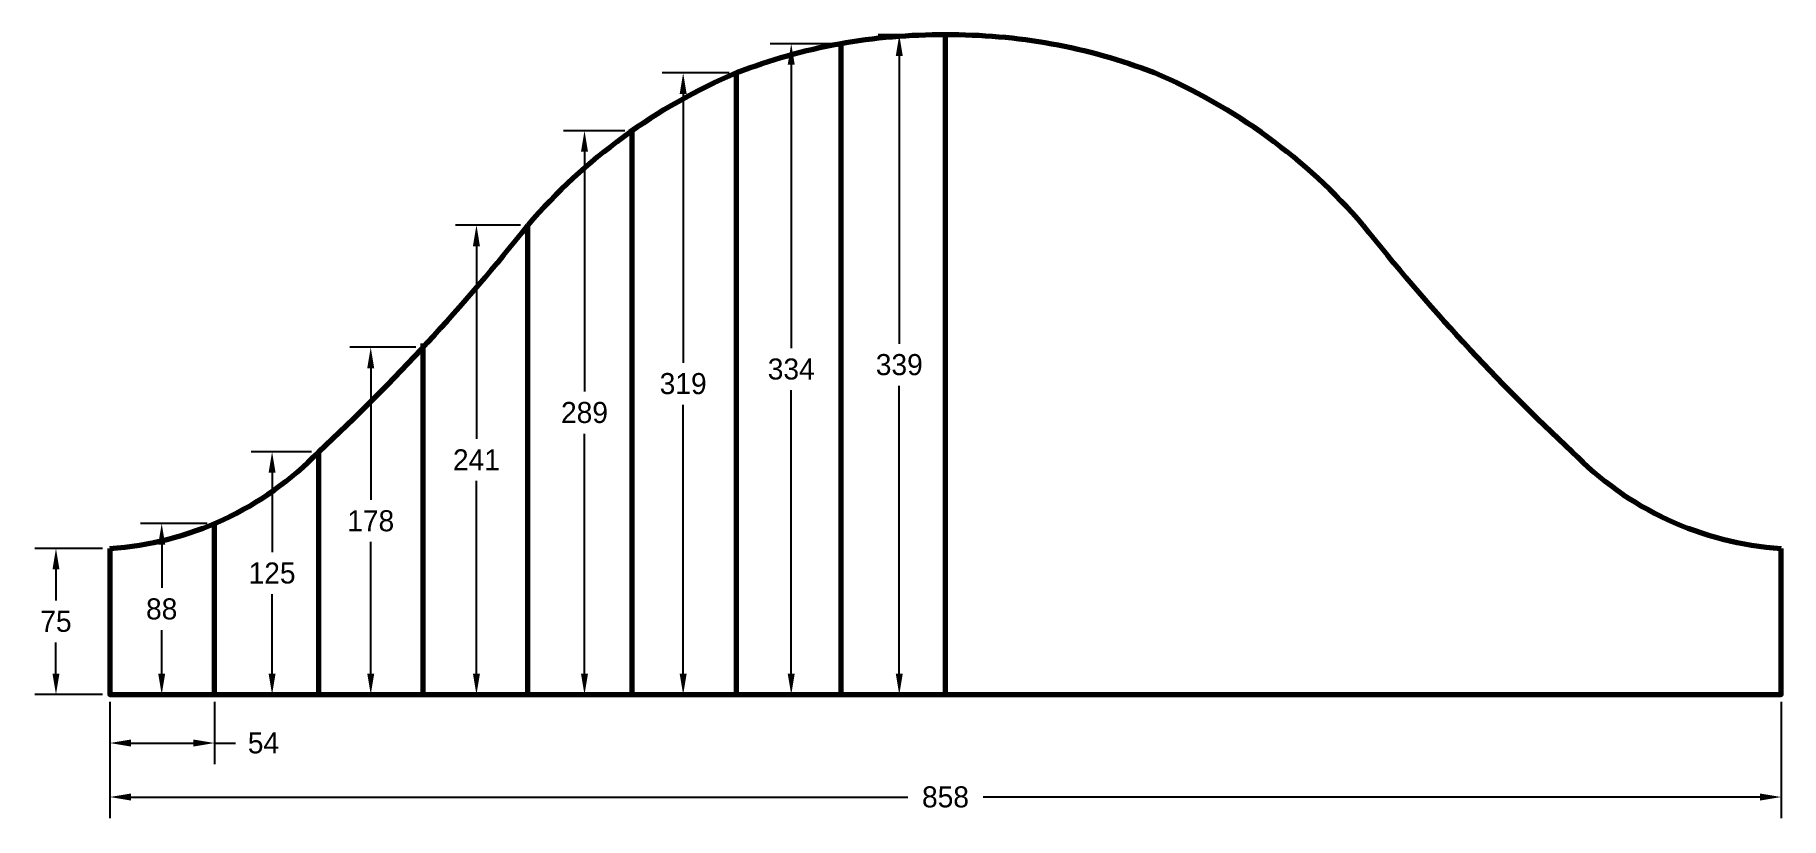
# Model space of a CAD drawing. Extents: x 819 to 1715, y 217 to 619.
import ezdxf

# ---------------------------------------------------------------- set-up
doc = ezdxf.new("R2010")
doc.units = 0
doc.header["$MEASUREMENT"] = 0
doc.dimstyles.get("Standard").update_dxf_attribs({"dimscale": 60, "dimtxt": 0.18, "dimasz": 0.18, "dimexe": 0.18, "dimexo": 0.0625, "dimgap": 0.09, "dimtad": 0, "dimtih": 1, "dimtoh": 1, "dimdec": 0, "dimzin": 0, "dimdsep": 46, "dimtxsty": 'Standard', "dimcen": 0.09, "dimadec": 0, "dimazin": 0, "dimtfac": 1, "dimtdec": 0, "dimtofl": 0, "dimtmove": 0, "dimatfit": 3, "dimfxl": 1, "dimtolj": 1, "dimtzin": 0, "dimarcsym": 0})

# ---------------------------------------------------------------- blocks, each defined once
blk = doc.blocks.new('*D1')
at = {"color": 0, "linetype": 'Continuous', "lineweight": -2, "transparency": 16777216}
for p, q in [((857.65, 276.88), (857.65, 217.24)), ((1715.31, 276.88), (1715.31, 217.24)), ((868.45, 228.04), (1267.2, 228.04)), ((1704.51, 228.04), (1305.77, 228.04))]:
    blk.add_line(p, q, dxfattribs=at)
at = {"color": 0, "linetype": 'Continuous', "transparency": 16777216}
for points in [[(868.45, 229.84), (868.45, 226.24), (857.65, 228.04)], [(1704.51, 229.84), (1704.51, 226.24), (1715.31, 228.04)]]:
    blk.add_solid(points, dxfattribs=at)
at = {"layer": 'Defpoints', "color": 0, "linetype": 'Continuous', "transparency": 16777216}
for p in [(857.65, 280.63), (1715.31, 280.63), (1715.31, 228.04)]:
    blk.add_point(p, dxfattribs=at)
at = {"color": 0, "linetype": 'Continuous', "transparency": 16777216, "insert": (1286.48, 228.04), "char_height": 10.8, "attachment_point": 5}
blk.add_mtext('\\A1;858', dxfattribs=at)
blk = doc.blocks.new('*D2')
at = {"color": 0, "linetype": 'Continuous', "lineweight": -2, "transparency": 16777216}
for p, q in [((857.65, 276.88), (857.65, 244.95)), ((911.26, 276.88), (911.26, 244.95)), ((868.45, 255.75), (900.46, 255.75)), ((911.26, 255.75), (922.06, 255.75))]:
    blk.add_line(p, q, dxfattribs=at)
at = {"color": 0, "linetype": 'Continuous', "transparency": 16777216}
for points in [[(868.45, 257.55), (868.45, 253.95), (857.65, 255.75)], [(900.46, 257.55), (900.46, 253.95), (911.26, 255.75)]]:
    blk.add_solid(points, dxfattribs=at)
at = {"layer": 'Defpoints', "color": 0, "linetype": 'Continuous', "transparency": 16777216}
for p in [(857.65, 280.63), (911.26, 280.63), (911.26, 255.75)]:
    blk.add_point(p, dxfattribs=at)
at = {"color": 0, "linetype": 'Continuous', "transparency": 16777216, "insert": (936.46, 255.75), "char_height": 10.8, "attachment_point": 5}
blk.add_mtext('\\A1;54', dxfattribs=at)
blk = doc.blocks.new('*D3')
at = {"color": 0, "linetype": 'Continuous', "lineweight": -2, "transparency": 16777216}
for p, q in [((853.9, 355.63), (819.17, 355.63)), ((829.97, 344.83), (829.97, 328.93)), ((829.97, 291.43), (829.97, 307.33)), ((853.9, 280.63), (819.17, 280.63))]:
    blk.add_line(p, q, dxfattribs=at)
at = {"color": 0, "linetype": 'Continuous', "transparency": 16777216}
for points in [[(828.17, 344.83), (831.77, 344.83), (829.97, 355.63)], [(828.17, 291.43), (831.77, 291.43), (829.97, 280.63)]]:
    blk.add_solid(points, dxfattribs=at)
at = {"layer": 'Defpoints', "color": 0, "linetype": 'Continuous', "transparency": 16777216}
for p in [(829.97, 355.63), (857.65, 355.63), (857.65, 280.63)]:
    blk.add_point(p, dxfattribs=at)
at = {"color": 0, "linetype": 'Continuous', "transparency": 16777216, "insert": (829.97, 318.13), "char_height": 10.8, "attachment_point": 5}
blk.add_mtext('\\A1;75', dxfattribs=at)
blk = doc.blocks.new('*D4')
at = {"color": 0, "linetype": 'Continuous', "lineweight": -2, "transparency": 16777216}
for p, q in [((907.51, 368.38), (873.42, 368.38)), ((884.22, 357.58), (884.22, 335.31)), ((884.22, 291.43), (884.22, 313.71)), ((907.51, 280.63), (873.42, 280.63))]:
    blk.add_line(p, q, dxfattribs=at)
at = {"color": 0, "linetype": 'Continuous', "transparency": 16777216}
for points in [[(882.42, 357.58), (886.02, 357.58), (884.22, 368.38)], [(882.42, 291.43), (886.02, 291.43), (884.22, 280.63)]]:
    blk.add_solid(points, dxfattribs=at)
at = {"layer": 'Defpoints', "color": 0, "linetype": 'Continuous', "transparency": 16777216}
for p in [(884.22, 368.38), (911.26, 368.38), (911.26, 280.63)]:
    blk.add_point(p, dxfattribs=at)
at = {"color": 0, "linetype": 'Continuous', "transparency": 16777216, "insert": (884.22, 324.51), "char_height": 10.8, "attachment_point": 5}
blk.add_mtext('\\A1;88', dxfattribs=at)
blk = doc.blocks.new('*D5')
at = {"color": 0, "linetype": 'Continuous', "lineweight": -2, "transparency": 16777216}
for p, q in [((961.11, 405.25), (930.08, 405.25)), ((940.88, 394.45), (940.88, 353.74)), ((940.88, 291.43), (940.88, 332.14)), ((961.11, 280.63), (930.08, 280.63))]:
    blk.add_line(p, q, dxfattribs=at)
at = {"color": 0, "linetype": 'Continuous', "transparency": 16777216}
for points in [[(939.08, 394.45), (942.68, 394.45), (940.88, 405.25)], [(939.08, 291.43), (942.68, 291.43), (940.88, 280.63)]]:
    blk.add_solid(points, dxfattribs=at)
at = {"layer": 'Defpoints', "color": 0, "linetype": 'Continuous', "transparency": 16777216}
for p in [(940.88, 405.25), (964.86, 405.25), (964.86, 280.63)]:
    blk.add_point(p, dxfattribs=at)
at = {"color": 0, "linetype": 'Continuous', "transparency": 16777216, "insert": (940.88, 342.94), "char_height": 10.8, "attachment_point": 5}
blk.add_mtext('\\A1;125', dxfattribs=at)
blk = doc.blocks.new('*D6')
at = {"color": 0, "linetype": 'Continuous', "lineweight": -2, "transparency": 16777216}
for p, q in [((1014.72, 458.85), (980.71, 458.85)), ((991.51, 448.05), (991.51, 380.54)), ((991.51, 291.43), (991.51, 358.94)), ((1014.72, 280.63), (980.71, 280.63))]:
    blk.add_line(p, q, dxfattribs=at)
at = {"color": 0, "linetype": 'Continuous', "transparency": 16777216}
for points in [[(989.71, 448.05), (993.31, 448.05), (991.51, 458.85)], [(989.71, 291.43), (993.31, 291.43), (991.51, 280.63)]]:
    blk.add_solid(points, dxfattribs=at)
at = {"layer": 'Defpoints', "color": 0, "linetype": 'Continuous', "transparency": 16777216}
for p in [(991.51, 458.85), (1018.47, 458.85), (1018.47, 280.63)]:
    blk.add_point(p, dxfattribs=at)
at = {"color": 0, "linetype": 'Continuous', "transparency": 16777216, "insert": (991.51, 369.74), "char_height": 10.8, "attachment_point": 5}
blk.add_mtext('\\A1;178', dxfattribs=at)
blk = doc.blocks.new('*D7')
at = {"color": 0, "linetype": 'Continuous', "lineweight": -2, "transparency": 16777216}
for p, q in [((1068.32, 521.52), (1034.96, 521.52)), ((1045.76, 510.72), (1045.76, 411.88)), ((1045.76, 291.43), (1045.76, 390.28)), ((1068.32, 280.63), (1034.96, 280.63))]:
    blk.add_line(p, q, dxfattribs=at)
at = {"color": 0, "linetype": 'Continuous', "transparency": 16777216}
for points in [[(1043.96, 510.72), (1047.56, 510.72), (1045.76, 521.52)], [(1043.96, 291.43), (1047.56, 291.43), (1045.76, 280.63)]]:
    blk.add_solid(points, dxfattribs=at)
at = {"layer": 'Defpoints', "color": 0, "linetype": 'Continuous', "transparency": 16777216}
for p in [(1045.76, 521.52), (1072.07, 521.52), (1072.07, 280.63)]:
    blk.add_point(p, dxfattribs=at)
at = {"color": 0, "linetype": 'Continuous', "transparency": 16777216, "insert": (1045.76, 401.08), "char_height": 10.8, "attachment_point": 5}
blk.add_mtext('\\A1;241', dxfattribs=at)
blk = doc.blocks.new('*D8')
at = {"color": 0, "linetype": 'Continuous', "lineweight": -2, "transparency": 16777216}
for p, q in [((1121.92, 569.99), (1090.42, 569.99)), ((1101.22, 559.19), (1101.22, 436.11)), ((1101.22, 291.43), (1101.22, 414.51)), ((1121.92, 280.63), (1090.42, 280.63))]:
    blk.add_line(p, q, dxfattribs=at)
at = {"color": 0, "linetype": 'Continuous', "transparency": 16777216}
for points in [[(1099.42, 559.19), (1103.02, 559.19), (1101.22, 569.99)], [(1099.42, 291.43), (1103.02, 291.43), (1101.22, 280.63)]]:
    blk.add_solid(points, dxfattribs=at)
at = {"layer": 'Defpoints', "color": 0, "linetype": 'Continuous', "transparency": 16777216}
for p in [(1101.22, 569.99), (1125.67, 569.99), (1125.67, 280.63)]:
    blk.add_point(p, dxfattribs=at)
at = {"color": 0, "linetype": 'Continuous', "transparency": 16777216, "insert": (1101.22, 425.31), "char_height": 10.8, "attachment_point": 5}
blk.add_mtext('\\A1;289', dxfattribs=at)
blk = doc.blocks.new('*D9')
at = {"color": 0, "linetype": 'Continuous', "lineweight": -2, "transparency": 16777216}
for p, q in [((1175.53, 599.65), (1141.05, 599.65)), ((1151.85, 588.85), (1151.85, 450.94)), ((1151.85, 291.43), (1151.85, 429.34)), ((1175.53, 280.63), (1141.05, 280.63))]:
    blk.add_line(p, q, dxfattribs=at)
at = {"color": 0, "linetype": 'Continuous', "transparency": 16777216}
for points in [[(1150.05, 588.85), (1153.65, 588.85), (1151.85, 599.65)], [(1150.05, 291.43), (1153.65, 291.43), (1151.85, 280.63)]]:
    blk.add_solid(points, dxfattribs=at)
at = {"layer": 'Defpoints', "color": 0, "linetype": 'Continuous', "transparency": 16777216}
for p in [(1151.85, 599.65), (1179.28, 599.65), (1179.28, 280.63)]:
    blk.add_point(p, dxfattribs=at)
at = {"color": 0, "linetype": 'Continuous', "transparency": 16777216, "insert": (1151.85, 440.14), "char_height": 10.8, "attachment_point": 5}
blk.add_mtext('\\A1;319', dxfattribs=at)
blk = doc.blocks.new('*D10')
at = {"color": 0, "linetype": 'Continuous', "lineweight": -2, "transparency": 16777216}
for p, q in [((1229.13, 614.62), (1196.51, 614.62)), ((1207.31, 603.82), (1207.31, 458.42)), ((1207.31, 291.43), (1207.31, 436.82)), ((1229.13, 280.63), (1196.51, 280.63))]:
    blk.add_line(p, q, dxfattribs=at)
at = {"color": 0, "linetype": 'Continuous', "transparency": 16777216}
for points in [[(1205.51, 603.82), (1209.11, 603.82), (1207.31, 614.62)], [(1205.51, 291.43), (1209.11, 291.43), (1207.31, 280.63)]]:
    blk.add_solid(points, dxfattribs=at)
at = {"layer": 'Defpoints', "color": 0, "linetype": 'Continuous', "transparency": 16777216}
for p in [(1207.31, 614.62), (1232.88, 614.62), (1232.88, 280.63)]:
    blk.add_point(p, dxfattribs=at)
at = {"color": 0, "linetype": 'Continuous', "transparency": 16777216, "insert": (1207.31, 447.62), "char_height": 10.8, "attachment_point": 5}
blk.add_mtext('\\A1;334', dxfattribs=at)
blk = doc.blocks.new('*D11')
at = {"color": 0, "linetype": 'Continuous', "lineweight": -2, "transparency": 16777216}
for p, q in [((1282.73, 619.13), (1251.96, 619.13)), ((1262.76, 608.33), (1262.76, 460.68)), ((1262.76, 291.43), (1262.76, 439.08)), ((1282.73, 280.63), (1251.96, 280.63))]:
    blk.add_line(p, q, dxfattribs=at)
at = {"color": 0, "linetype": 'Continuous', "transparency": 16777216}
for points in [[(1260.96, 608.33), (1264.56, 608.33), (1262.76, 619.13)], [(1260.96, 291.43), (1264.56, 291.43), (1262.76, 280.63)]]:
    blk.add_solid(points, dxfattribs=at)
at = {"layer": 'Defpoints', "color": 0, "linetype": 'Continuous', "transparency": 16777216}
for p in [(1262.76, 619.13), (1286.48, 619.13), (1286.48, 280.63)]:
    blk.add_point(p, dxfattribs=at)
at = {"color": 0, "linetype": 'Continuous', "transparency": 16777216, "insert": (1262.76, 449.88), "char_height": 10.8, "attachment_point": 5}
blk.add_mtext('\\A1;339', dxfattribs=at)

msp = doc.modelspace()

# ---------------------------------------------------------------- linework, layer by layer
at = {"color": 18, "lineweight": 70, "true_color": 0x000000}
for p, q in [((1286.48, 280.63), (1286.48, 619.13)), ((1232.88, 280.63), (1232.88, 614.62)), ((1179.28, 280.63), (1179.28, 599.65)), ((1125.67, 280.63), (1125.67, 569.99)), ((1072.07, 280.63), (1072.07, 521.52)), ((1018.47, 280.63), (1018.47, 460.72)), ((964.86, 280.63), (964.86, 405.25)), ((911.26, 280.63), (911.26, 368.38))]:
    msp.add_line(p, q, dxfattribs=at)
at = {"color": 18, "linetype": 'Continuous', "lineweight": 70, "true_color": 0x000000}
msp.add_lwpolyline([(857.65, 355.63), (857.65, 280.63), (1715.31, 280.63), (1715.31, 355.63)], dxfattribs=at)
for centre, radius, start, end in [((1284.02, 327.98), 291.16, 89.51556, 111.08498), ((1288.94, 327.98), 291.16, 68.91502, 90.48444), ((1292.69, 331.41), 291.23, 112.91921, 139.24842), ((1280.27, 331.41), 291.23, 40.75158, 67.08079), ((272.66, 1151.05), 1017.53, 312.86522, 321.77952), ((2300.31, 1151.05), 1017.53, 218.22048, 227.13478), ((847.11, 519.04), 163.74, 273.69075, 315.98003), ((1725.85, 519.04), 163.74, 224.01997, 266.30925)]:
    msp.add_arc(centre, radius, start, end, dxfattribs=at)

# ---------------------------------------------------------------- dimensions: what is measured, and where the dimension line sits
at = {"color": 18, "linetype": 'Continuous', "true_color": 0x000000}
for p1, p2, distance, picture, middle in [((1286.4822, 280.6317), (1286.4822, 619.1321), 23.7179, '*D11', (1262.7643, 449.8819)), ((1232.88, 280.63), (1232.88, 614.62), 25.57, '*D10', (1207.31, 447.62)), ((1179.28, 280.63), (1179.28, 599.65), 27.42, '*D9', (1151.85, 440.14)), ((1125.67, 280.63), (1125.67, 569.99), 24.45, '*D8', (1101.22, 425.31)), ((1072.07, 280.63), (1072.07, 521.52), 26.3, '*D7', (1045.76, 401.08)), ((1018.47, 280.63), (1018.47, 458.85), 26.95, '*D6', (991.51, 369.74)), ((964.86, 280.63), (964.86, 405.25), 23.98, '*D5', (940.88, 342.94)), ((911.26, 280.63), (911.26, 368.38), 27.04, '*D4', (884.22, 324.51)), ((857.65, 280.63), (857.65, 355.63), 27.69, '*D3', (829.97, 318.13)), ((857.65, 280.63), (1715.31, 280.63), -52.59, '*D1', (1286.48, 228.04)), ((857.65, 280.63), (911.26, 280.63), -24.89, '*D2', (936.46, 255.75))]:
    dim = msp.add_aligned_dim(p1=p1, p2=p2, distance=distance, dimstyle='Standard', dxfattribs=at)
    dim.commit()
    dim.dimension.update_dxf_attribs({"geometry": picture, "text_midpoint": middle})

doc.saveas('drawing.dxf')
